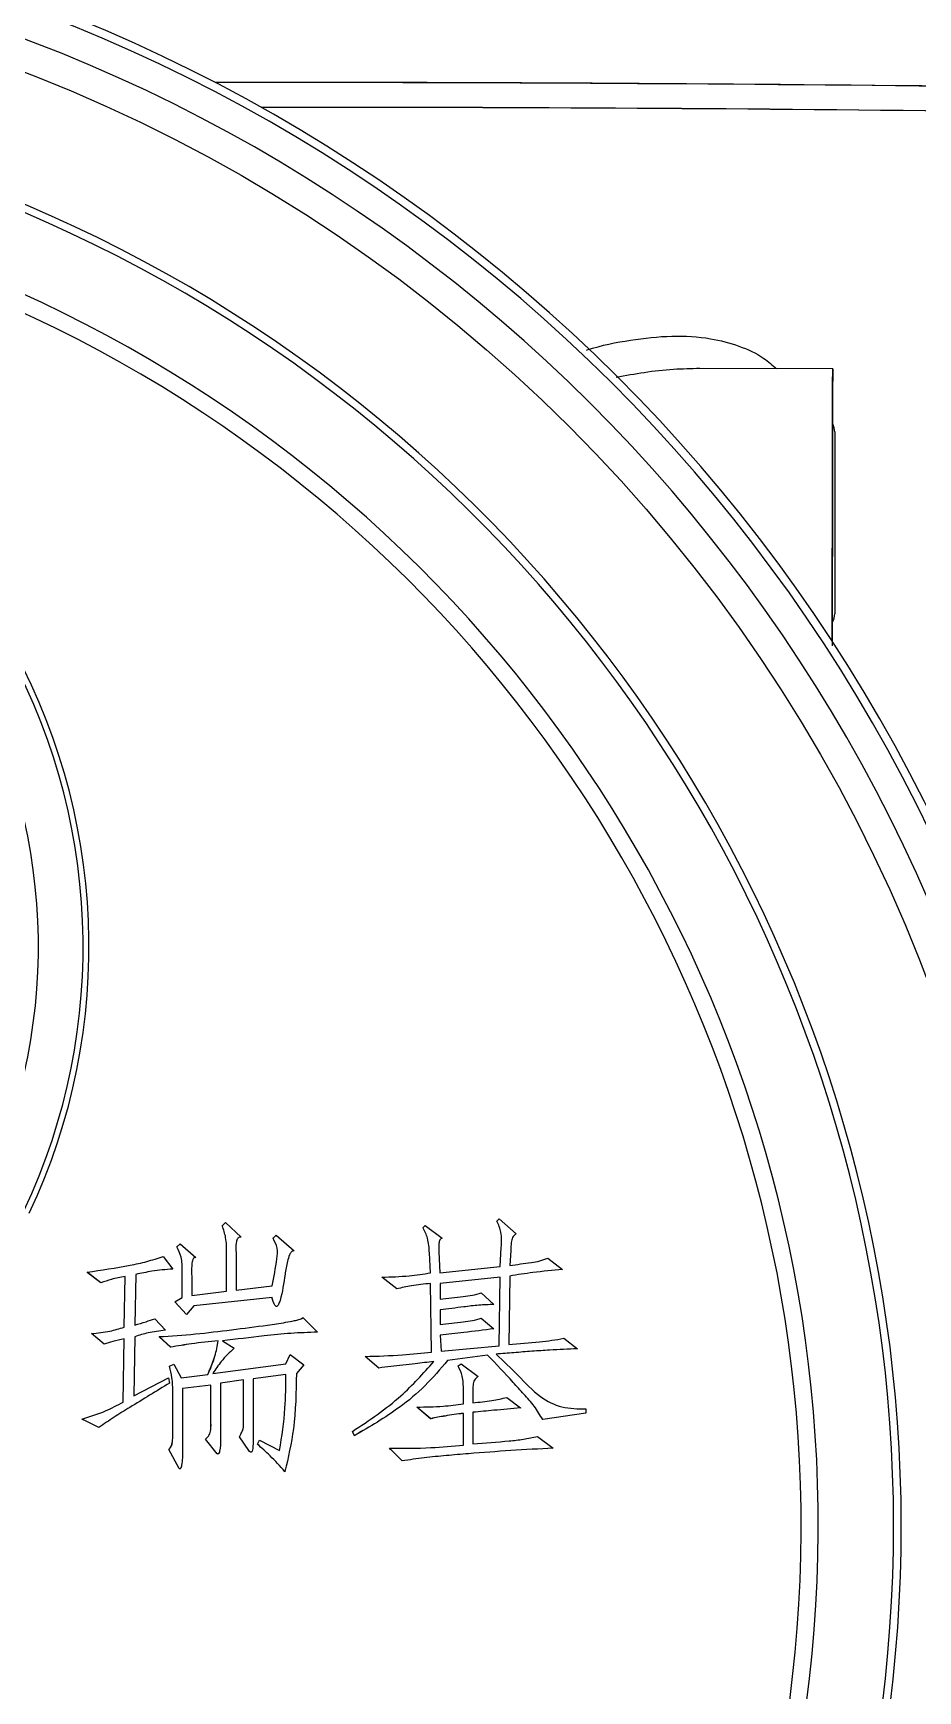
# Model space of a CAD drawing. Header units: millimetres. Extents: x 2451 to 4400, y 944 to 2322.
# Drawn here: x 3064.6 to 3118, y 2026.9 to 2127.1 of the extents above; entities that cross this region are included whole.
import ezdxf

# ---------------------------------------------------------------- set-up
doc = ezdxf.new("R2010")
doc.units = ezdxf.units.MM

msp = doc.modelspace()

# ---------------------------------------------------------------- linework, layer by layer
at = {"color": 7, "linetype": 'Continuous', "lineweight": 25}
for p, q in [((3112.896, 2106.786), (3104.827, 2106.801)), ((3113.02, 2102.982), (3113.02, 2091.982)), ((3076.023, 2054.998), (3076.022, 2054.997)), ((3076.023, 2054.998), (3076.214, 2055.19)), ((3076.214, 2055.19), (3077.172, 2054.298)), ((3088.149, 2054.886), (3088.277, 2055.014)), ((3088.277, 2055.014), (3089.299, 2054.249)), ((3092.617, 2055.275), (3092.616, 2055.273)), ((3092.617, 2055.275), (3092.744, 2055.403)), ((3092.744, 2055.403), (3093.767, 2054.51)), ((3073.28, 2053.718), (3073.471, 2053.91)), ((3073.471, 2053.91), (3074.429, 2053.082)), ((3077.172, 2054.298), (3077.171, 2054.296)), ((3079.087, 2054.236), (3079.086, 2054.235)), ((3079.087, 2054.236), (3079.278, 2054.428)), ((3079.278, 2054.428), (3080.365, 2053.472)), ((3088.149, 2054.886), (3088.149, 2054.885)), ((3089.299, 2054.249), (3089.298, 2054.248)), ((3093.767, 2054.51), (3093.766, 2054.509)), ((3072.451, 2053.143), (3073.026, 2052.378)), ((3073.28, 2053.718), (3073.279, 2053.717)), ((3074.429, 2053.082), (3074.429, 2053.08)), ((3076.28, 2053.339), (3076.279, 2053.338)), ((3076.282, 2051.041), (3076.279, 2053.338)), ((3076.283, 2051.042), (3076.28, 2053.339)), ((3076.855, 2053.276), (3076.857, 2051.106)), ((3080.365, 2053.472), (3080.364, 2053.471)), ((3088.6, 2052.142), (3088.534, 2053.355)), ((3088.534, 2053.355), (3088.534, 2053.353)), ((3088.599, 2052.141), (3088.534, 2053.353)), ((3089.109, 2053.419), (3089.174, 2052.143)), ((3092.811, 2052.531), (3092.873, 2053.678)), ((3092.812, 2052.531), (3092.874, 2053.68)), ((3092.874, 2053.68), (3092.873, 2053.678)), ((3093.449, 2053.489), (3093.386, 2052.595)), ((3095.683, 2053.045), (3096.578, 2052.344)), ((3067.857, 2052.18), (3067.856, 2052.178)), ((3068.686, 2051.541), (3067.856, 2052.178)), ((3068.687, 2051.542), (3067.857, 2052.18)), ((3070.094, 2048.862), (3070.154, 2051.926)), ((3070.095, 2048.864), (3070.155, 2051.927)), ((3070.155, 2051.927), (3070.154, 2051.926)), ((3070.793, 2052.056), (3070.733, 2048.992)), ((3073.026, 2052.378), (3073.025, 2052.376)), ((3073.601, 2052.251), (3073.6, 2052.249)), ((3073.602, 2050.655), (3073.6, 2052.249)), ((3073.603, 2050.655), (3073.601, 2052.251)), ((3074.176, 2051.932), (3074.177, 2050.784)), ((3089.174, 2052.143), (3092.812, 2052.531)), ((3093.387, 2051.957), (3093.328, 2047.808)), ((3096.578, 2052.344), (3096.577, 2052.342)), ((3068.687, 2051.542), (3068.686, 2051.541)), ((3074.177, 2050.784), (3076.283, 2051.042)), ((3076.857, 2051.106), (3079.027, 2051.364)), ((3085.664, 2051.883), (3085.663, 2051.882)), ((3086.558, 2051.181), (3085.663, 2051.882)), ((3086.559, 2051.182), (3085.664, 2051.883)), ((3086.559, 2051.182), (3086.558, 2051.181)), ((3088.601, 2051.504), (3088.6, 2051.502)), ((3088.669, 2047.354), (3088.6, 2051.502)), ((3088.67, 2047.356), (3088.601, 2051.504)), ((3092.813, 2051.892), (3089.175, 2051.505)), ((3092.812, 2051.891), (3089.175, 2051.503)), ((3089.175, 2051.505), (3089.176, 2050.547)), ((3091.665, 2050.934), (3092.432, 2050.232)), ((3092.753, 2047.744), (3092.812, 2051.891)), ((3092.754, 2047.744), (3092.813, 2051.892)), ((3092.813, 2051.892), (3092.812, 2051.891)), ((3073.156, 2050.399), (3073.603, 2050.655)), ((3073.156, 2050.399), (3073.156, 2050.398)), ((3073.859, 2049.634), (3073.156, 2050.399)), ((3073.859, 2049.633), (3073.156, 2050.398)), ((3074.306, 2050.145), (3073.859, 2049.634)), ((3074.305, 2050.144), (3073.859, 2049.633)), ((3079.027, 2050.661), (3074.305, 2050.144)), ((3074.306, 2050.145), (3074.305, 2050.144)), ((3079.028, 2050.662), (3074.306, 2050.145)), ((3079.028, 2050.662), (3079.027, 2050.661)), ((3079.399, 2050.2), (3079.4, 2050.201)), ((3089.177, 2049.909), (3089.178, 2049.016)), ((3092.432, 2050.232), (3092.431, 2050.231)), ((3071.945, 2049.377), (3072.584, 2048.675)), ((3073.859, 2049.634), (3073.859, 2049.633)), ((3080.88, 2049.452), (3081.775, 2048.559)), ((3091.667, 2049.402), (3092.434, 2048.764)), ((3068.117, 2048.478), (3068.116, 2048.477)), ((3068.883, 2047.839), (3068.116, 2048.477)), ((3068.883, 2047.841), (3068.117, 2048.478)), ((3070.036, 2044.33), (3070.095, 2048.16)), ((3070.037, 2044.332), (3070.096, 2048.162)), ((3070.096, 2048.162), (3070.095, 2048.16)), ((3070.734, 2048.29), (3070.674, 2044.716)), ((3072.202, 2048.292), (3072.201, 2048.29)), ((3072.904, 2047.653), (3072.201, 2048.29)), ((3072.905, 2047.655), (3072.202, 2048.292)), ((3072.584, 2048.675), (3072.583, 2048.674)), ((3075.776, 2048.041), (3075.775, 2048.04)), ((3076.032, 2048.041), (3076.734, 2047.596)), ((3081.775, 2048.559), (3081.774, 2048.558)), ((3089.179, 2048.377), (3089.244, 2047.42)), ((3092.434, 2048.764), (3092.433, 2048.763)), ((3096.647, 2048.195), (3097.477, 2047.558)), ((3068.883, 2047.841), (3068.883, 2047.839)), ((3072.905, 2047.655), (3072.904, 2047.653)), ((3076.734, 2047.596), (3076.733, 2047.594)), ((3079.863, 2046.642), (3080.117, 2047.217)), ((3079.863, 2046.642), (3080.117, 2047.215)), ((3080.117, 2047.217), (3080.948, 2046.58)), ((3080.117, 2047.217), (3080.117, 2047.215)), ((3084.649, 2047.095), (3084.648, 2047.094)), ((3084.746, 2047.011), (3084.648, 2047.094)), ((3085.48, 2046.394), (3084.649, 2047.095)), ((3089.244, 2047.42), (3092.754, 2047.744)), ((3092.053, 2047.168), (3089.628, 2046.846)), ((3092.053, 2047.168), (3092.052, 2047.167)), ((3097.477, 2047.558), (3097.476, 2047.557)), ((3072.842, 2046.506), (3072.841, 2046.504)), ((3072.842, 2046.506), (3073.097, 2046.634)), ((3073.097, 2046.634), (3073.545, 2045.804)), ((3073.545, 2045.804), (3075.141, 2045.998)), ((3075.46, 2046.062), (3079.863, 2046.642)), ((3079.864, 2046.004), (3077.885, 2045.746)), ((3079.863, 2046.002), (3077.885, 2045.745)), ((3079.864, 2046.004), (3079.863, 2046.002)), ((3080.947, 2046.578), (3080.501, 2046.067)), ((3080.948, 2046.58), (3080.502, 2046.069)), ((3080.948, 2046.58), (3080.947, 2046.578)), ((3085.48, 2046.394), (3085.479, 2046.393)), ((3089.628, 2046.846), (3089.627, 2046.845)), ((3090.266, 2046.528), (3090.458, 2046.656)), ((3090.266, 2046.528), (3090.266, 2046.526)), ((3090.458, 2046.656), (3091.48, 2045.891)), ((3091.48, 2045.891), (3091.479, 2045.89)), ((3070.674, 2044.716), (3072.779, 2045.803)), ((3072.779, 2045.803), (3072.844, 2045.484)), ((3072.844, 2045.484), (3072.843, 2045.483)), ((3073.036, 2044.91), (3073.035, 2044.909)), ((3073.038, 2042.356), (3073.035, 2044.909)), ((3073.039, 2042.357), (3073.036, 2044.91)), ((3075.333, 2045.36), (3073.61, 2045.166)), ((3075.332, 2045.358), (3073.61, 2045.165)), ((3073.61, 2045.166), (3073.615, 2041.401)), ((3075.333, 2045.36), (3075.332, 2045.358)), ((3075.335, 2043.188), (3075.332, 2045.358)), ((3075.336, 2043.19), (3075.333, 2045.36)), ((3077.311, 2045.682), (3075.907, 2045.488)), ((3077.31, 2045.68), (3075.907, 2045.487)), ((3075.907, 2045.488), (3075.911, 2042.106)), ((3077.311, 2045.682), (3077.31, 2045.68)), ((3077.313, 2043.127), (3077.31, 2045.68)), ((3077.314, 2043.129), (3077.311, 2045.682)), ((3077.885, 2045.746), (3077.89, 2042.108)), ((3090.588, 2044.231), (3090.587, 2045.06)), ((3090.587, 2045.06), (3090.587, 2045.059)), ((3090.588, 2044.229), (3090.587, 2045.059)), ((3088.611, 2043.334), (3087.78, 2044.036)), ((3087.78, 2044.036), (3087.78, 2044.034)), ((3088.61, 2043.333), (3087.78, 2044.034)), ((3091.162, 2044.87), (3091.163, 2044.295)), ((3093.205, 2044.617), (3094.035, 2043.98)), ((3094.035, 2043.98), (3094.034, 2043.978)), ((3097.993, 2043.921), (3097.993, 2043.666)), ((3067.549, 2043.308), (3067.548, 2043.306)), ((3067.657, 2043.252), (3067.548, 2043.306)), ((3068.571, 2042.798), (3067.549, 2043.308)), ((3075.336, 2043.19), (3075.335, 2043.188)), ((3077.314, 2043.129), (3077.313, 2043.127)), ((3088.611, 2043.334), (3088.61, 2043.333)), ((3090.589, 2043.656), (3090.588, 2043.655)), ((3090.591, 2041.74), (3090.588, 2043.655)), ((3090.592, 2041.741), (3090.589, 2043.656)), ((3091.164, 2043.721), (3091.166, 2041.806)), ((3095.377, 2043.279), (3095.376, 2043.278)), ((3097.993, 2043.666), (3095.377, 2043.279)), ((3097.993, 2043.666), (3097.992, 2043.664)), ((3073.039, 2042.357), (3073.038, 2042.356)), ((3075.018, 2042.104), (3075.017, 2042.103)), ((3075.721, 2041.212), (3075.018, 2042.104)), ((3077.06, 2042.235), (3077.059, 2042.233)), ((3077.636, 2041.406), (3077.06, 2042.235)), ((3078.145, 2041.788), (3078.272, 2042.043)), ((3078.146, 2041.789), (3078.273, 2042.045)), ((3078.273, 2042.045), (3078.272, 2042.043)), ((3078.273, 2042.045), (3079.487, 2041.408)), ((3083.889, 2042.563), (3083.888, 2042.561)), ((3084.016, 2042.306), (3083.888, 2042.561)), ((3084.017, 2042.307), (3083.889, 2042.563)), ((3084.437, 2042.572), (3084.016, 2042.306)), ((3084.017, 2042.307), (3084.016, 2042.306)), ((3095.059, 2042.258), (3096.017, 2041.557)), ((3072.785, 2041.463), (3072.784, 2041.462)), ((3073.425, 2040.315), (3072.785, 2041.463)), ((3075.721, 2041.212), (3075.72, 2041.21)), ((3075.821, 2041.243), (3075.822, 2041.245)), ((3077.636, 2041.406), (3077.635, 2041.404)), ((3077.811, 2041.35), (3077.812, 2041.351)), ((3078.146, 2041.789), (3078.145, 2041.788)), ((3086.124, 2041.544), (3086.123, 2041.543)), ((3086.209, 2041.457), (3086.123, 2041.543)), ((3086.891, 2040.779), (3086.124, 2041.544)), ((3096.017, 2041.557), (3096.016, 2041.555)), ((3073.425, 2040.315), (3073.424, 2040.314)), ((3073.517, 2040.35), (3073.518, 2040.352)), ((3079.807, 2040.132), (3079.806, 2040.13)), ((3086.891, 2040.779), (3086.89, 2040.778))]:
    msp.add_line(p, q, dxfattribs=at)
at = {"color": 7, "linetype": 'Continuous', "lineweight": 25, "flags": 128}
for points in [[(3112.865, 2090.334), (3112.865, 2090.521), (3112.868, 2091.785), (3112.87, 2093.31), (3112.874, 2095.032), (3112.877, 2096.873), (3112.881, 2098.755), (3112.884, 2100.594), (3112.887, 2102.31), (3112.89, 2103.829), (3112.893, 2105.084), (3112.894, 2106.019), (3112.895, 2106.595), (3112.896, 2106.786)], [(3079.396, 2050.202), (3079.363, 2050.149), (3079.319, 2050.122), (3079.294, 2050.117), (3079.271, 2050.121), (3079.228, 2050.153), (3079.195, 2050.197), (3079.156, 2050.269), (3079.101, 2050.406), (3079.027, 2050.661), (3079.027, 2050.661)]]:
    msp.add_lwpolyline(points, dxfattribs=at)
at = {"color": 7, "linetype": 'Continuous', "lineweight": 25}
msp.add_circle((3030.04, 2036.361), 94.663, dxfattribs=at)
for centre, radius, start, end in [((3030.037, 2036.355), 98.358, 9.97103, 80.17554), ((3030.019, 2036.322), 98.897, 9.98805, 80.15852), ((3030.04, 2036.36), 96.56, 9.97103, 80.17554), ((3080.415, -1240.457), 3364.551, 89.306666, 90.082028), ((3078.141, -1649.468), 3773.558, 89.350019, 90.038598), ((3030.301, 2036.836), 86.736, 352.83814, 187.30792), ((3030.302, 2036.839), 86.27, 352.83813, 187.30793), ((3081.932, -1097.624), 3220.21, 89.302633, 90.063052), ((3081.312, -1213.659), 3336.244, 89.315529, 90.050211), ((3030.31, 2036.853), 81.714, 352.48125, 187.66482), ((3030.311, 2036.854), 80.681, 352.48124, 187.66483), ((3030.266, 2071.855), 37.354, 334.7242, 85.4225), ((3030.266, 2071.854), 37.707, 334.72419, 85.42251), ((3030.27, 2071.863), 34.646, 335.09221, 85.05449), ((3112.02, 2102.982), 1, 0, 28.17523), ((3112.02, 2091.982), 1, 329.81171, 0)]:
    msp.add_arc(centre, radius, start, end, dxfattribs=at)
for points, knots in [([(3098.015, 2107.916), (3098.029, 2107.921), (3098.932, 2108.213), (3100.675, 2108.55), (3103.181, 2108.829), (3105.377, 2108.699), (3107.221, 2108.211), (3108.567, 2107.609), (3109.258, 2107.011), (3109.51, 2106.792)], [0, 0, 0, 0, 0.0034571, 0.2090522, 0.4122284, 0.6108285, 0.7669901, 0.9148277, 1, 1, 1, 1]), ([(3104.869, 2106.801), (3104.341, 2106.79), (3103.237, 2106.766), (3101.55, 2106.581), (3100.387, 2106.364), (3099.823, 2106.259)], [0, 0, 0, 0, 0.3214702, 0.6713834, 1, 1, 1, 1]), ([(3112.867, 2091.584), (3112.866, 2091.151), (3112.865, 2090.543), (3112.865, 2090.149), (3112.864, 2090.036)], [0, 0, 0, 0, 0.7116064, 1, 1, 1, 1]), ([(3076.28, 2053.339), (3076.281, 2053.658), (3076.283, 2054.226), (3076.102, 2054.763), (3076.023, 2054.998)], [0, 0, 0, 0, 0.5611331, 1, 1, 1, 1]), ([(3092.874, 2053.68), (3092.892, 2053.99), (3092.924, 2054.543), (3092.71, 2055.052), (3092.617, 2055.275)], [0, 0, 0, 0, 0.5617625, 1, 1, 1, 1]), ([(3077.172, 2054.298), (3077.147, 2054.304), (3077.098, 2054.317), (3077.021, 2054.295), (3076.963, 2054.243), (3076.854, 2054.051), (3076.84, 2053.708), (3076.85, 2053.408), (3076.855, 2053.276)], [0, 0, 0, 0, 0.0629976, 0.1252087, 0.1880559, 0.2507172, 0.6694372, 1, 1, 1, 1]), ([(3079.027, 2051.364), (3079.137, 2051.9), (3079.29, 2052.645), (3079.398, 2053.652), (3079.191, 2054.042), (3079.087, 2054.236)], [0, 0, 0, 0, 0.561219, 0.7810756, 1, 1, 1, 1]), ([(3088.534, 2053.355), (3088.516, 2053.656), (3088.482, 2054.191), (3088.251, 2054.674), (3088.149, 2054.886)], [0, 0, 0, 0, 0.5611214, 1, 1, 1, 1]), ([(3089.299, 2054.249), (3089.264, 2054.233), (3089.194, 2054.2), (3089.129, 2054.057), (3089.085, 2053.798), (3089.099, 2053.571), (3089.109, 2053.419)], [0, 0, 0, 0, 0.12381465, 0.24905373, 0.49921463, 1, 1, 1, 1]), ([(3093.767, 2054.51), (3093.689, 2054.44), (3093.531, 2054.298), (3093.463, 2053.917), (3093.454, 2053.651), (3093.449, 2053.489)], [0, 0, 0, 0, 0.2754663, 0.5570589, 1, 1, 1, 1]), ([(3067.857, 2052.18), (3068.724, 2052.313), (3069.933, 2052.498), (3071.47, 2052.814), (3072.124, 2053.033), (3072.451, 2053.143)], [0, 0, 0, 0, 0.5601633, 0.7802465, 1, 1, 1, 1]), ([(3073.601, 2052.251), (3073.601, 2052.54), (3073.602, 2053.055), (3073.378, 2053.516), (3073.28, 2053.718)], [0, 0, 0, 0, 0.5620252, 1, 1, 1, 1]), ([(3074.429, 2053.082), (3074.402, 2053.083), (3074.347, 2053.085), (3074.263, 2053.009), (3074.2, 2052.831), (3074.155, 2052.463), (3074.167, 2052.145), (3074.176, 2051.932)], [0, 0, 0, 0, 0.0623418, 0.1250621, 0.2498205, 0.4997334, 1, 1, 1, 1]), ([(3080.365, 2053.472), (3080.33, 2053.472), (3080.262, 2053.471), (3080.157, 2053.377), (3080.049, 2053.169), (3079.913, 2052.719), (3079.771, 2051.797), (3079.652, 2050.905), (3079.445, 2050.286), (3079.38, 2050.158), (3079.329, 2050.124), (3079.296, 2050.116), (3079.261, 2050.122), (3079.227, 2050.155), (3079.19, 2050.205), (3079.145, 2050.29), (3079.086, 2050.444), (3079.051, 2050.577), (3079.028, 2050.662)], [0, 0, 0, 0, 0.023224, 0.0467952, 0.0935072, 0.1871233, 0.3745427, 0.7493921, 0.811774, 0.8352857, 0.8473822, 0.8533041, 0.8589119, 0.8714728, 0.8843253, 0.9034899, 0.9380934, 1, 1, 1, 1]), ([(3093.386, 2052.595), (3093.821, 2052.654), (3094.427, 2052.735), (3095.206, 2052.846), (3095.525, 2052.979), (3095.683, 2053.045)], [0, 0, 0, 0, 0.5612182, 0.7817784, 1, 1, 1, 1]), ([(3070.154, 2051.926), (3069.873, 2051.877), (3069.373, 2051.789), (3068.896, 2051.617), (3068.686, 2051.541)], [0, 0, 0, 0, 0.56038766, 1, 1, 1, 1]), ([(3070.155, 2051.927), (3069.874, 2051.878), (3069.374, 2051.791), (3068.897, 2051.618), (3068.687, 2051.542)], [0, 0, 0, 0, 0.56038766, 1, 1, 1, 1]), ([(3073.026, 2052.378), (3072.606, 2052.342), (3071.855, 2052.277), (3071.117, 2052.123), (3070.793, 2052.056)], [0, 0, 0, 0, 0.5597665, 1, 1, 1, 1]), ([(3085.664, 2051.883), (3086.215, 2051.903), (3087.198, 2051.937), (3088.171, 2052.08), (3088.6, 2052.142)], [0, 0, 0, 0, 0.559714, 1, 1, 1, 1]), ([(3096.578, 2052.344), (3095.98, 2052.292), (3094.911, 2052.2), (3093.853, 2052.031), (3093.387, 2051.957)], [0, 0, 0, 0, 0.55994484, 1, 1, 1, 1]), ([(3088.6, 2051.502), (3088.215, 2051.465), (3087.528, 2051.397), (3086.854, 2051.247), (3086.558, 2051.181)], [0, 0, 0, 0, 0.5605128, 1, 1, 1, 1]), ([(3088.601, 2051.504), (3088.215, 2051.466), (3087.528, 2051.398), (3086.855, 2051.248), (3086.559, 2051.182)], [0, 0, 0, 0, 0.5605128, 1, 1, 1, 1]), ([(3089.176, 2050.547), (3089.644, 2050.602), (3090.295, 2050.678), (3091.131, 2050.784), (3091.487, 2050.884), (3091.665, 2050.934)], [0, 0, 0, 0, 0.5605179, 0.7807563, 1, 1, 1, 1]), ([(3092.432, 2050.232), (3092.127, 2050.223), (3091.516, 2050.203), (3090.433, 2050.068), (3089.653, 2049.969), (3089.177, 2049.909)], [0, 0, 0, 0, 0.27966566, 0.55979083, 1, 1, 1, 1]), ([(3070.733, 2048.992), (3070.961, 2049.058), (3071.369, 2049.175), (3071.769, 2049.315), (3071.945, 2049.377)], [0, 0, 0, 0, 0.560026, 1, 1, 1, 1]), ([(3072.202, 2048.292), (3072.933, 2048.339), (3074.397, 2048.434), (3076.58, 2048.708), (3078.399, 2048.932), (3079.667, 2049.124), (3080.3, 2049.237), (3080.61, 2049.314), (3080.767, 2049.355), (3080.836, 2049.394), (3080.875, 2049.411), (3080.883, 2049.435), (3080.881, 2049.446), (3080.88, 2049.452)], [0, 0, 0, 0, 0.2499294, 0.4999341, 0.74994, 0.8749399, 0.9374388, 0.9686585, 0.9843163, 0.9920985, 0.9961699, 0.9979662, 1, 1, 1, 1]), ([(3089.178, 2049.016), (3089.646, 2049.07), (3090.297, 2049.146), (3091.133, 2049.252), (3091.489, 2049.352), (3091.667, 2049.402)], [0, 0, 0, 0, 0.5605179, 0.7807563, 1, 1, 1, 1]), ([(3068.117, 2048.478), (3068.493, 2048.513), (3069.166, 2048.575), (3069.811, 2048.776), (3070.095, 2048.864)], [0, 0, 0, 0, 0.5596138, 1, 1, 1, 1]), ([(3070.096, 2048.162), (3069.866, 2048.113), (3069.457, 2048.026), (3069.059, 2047.897), (3068.883, 2047.841)], [0, 0, 0, 0, 0.5601096, 1, 1, 1, 1]), ([(3070.095, 2048.16), (3069.865, 2048.111), (3069.456, 2048.024), (3069.058, 2047.896), (3068.883, 2047.839)], [0, 0, 0, 0, 0.5601096, 1, 1, 1, 1]), ([(3072.584, 2048.675), (3072.232, 2048.635), (3071.603, 2048.564), (3071, 2048.374), (3070.734, 2048.29)], [0, 0, 0, 0, 0.55953417, 1, 1, 1, 1]), ([(3075.775, 2048.04), (3075.237, 2047.986), (3074.275, 2047.889), (3073.323, 2047.725), (3072.904, 2047.653)], [0, 0, 0, 0, 0.5601155, 1, 1, 1, 1]), ([(3075.776, 2048.041), (3075.238, 2047.987), (3074.276, 2047.891), (3073.324, 2047.727), (3072.905, 2047.655)], [0, 0, 0, 0, 0.5601155, 1, 1, 1, 1]), ([(3075.141, 2045.998), (3075.304, 2046.366), (3075.596, 2047.024), (3075.721, 2047.731), (3075.776, 2048.041)], [0, 0, 0, 0, 0.5607786, 1, 1, 1, 1]), ([(3075.211, 2046.179), (3075.347, 2046.488), (3075.61, 2047.085), (3075.721, 2047.729), (3075.775, 2048.04)], [0, 0, 0, 0, 0.51674504, 1, 1, 1, 1]), ([(3081.775, 2048.559), (3081.237, 2048.542), (3080.16, 2048.508), (3078.247, 2048.302), (3076.872, 2048.14), (3076.032, 2048.041)], [0, 0, 0, 0, 0.2798691, 0.5599181, 1, 1, 1, 1]), ([(3092.434, 2048.764), (3091.826, 2048.689), (3090.742, 2048.555), (3089.657, 2048.432), (3089.179, 2048.377)], [0, 0, 0, 0, 0.5599992, 1, 1, 1, 1]), ([(3093.328, 2047.808), (3093.95, 2047.866), (3094.815, 2047.946), (3095.924, 2048.06), (3096.406, 2048.15), (3096.647, 2048.195)], [0, 0, 0, 0, 0.5601054, 0.7801414, 1, 1, 1, 1]), ([(3076.734, 2047.596), (3076.463, 2047.338), (3075.978, 2046.876), (3075.618, 2046.311), (3075.46, 2046.062)], [0, 0, 0, 0, 0.5587221, 1, 1, 1, 1]), ([(3084.649, 2047.095), (3085.401, 2047.117), (3086.745, 2047.157), (3088.081, 2047.295), (3088.67, 2047.356)], [0, 0, 0, 0, 0.5598354, 1, 1, 1, 1]), ([(3095.377, 2043.279), (3095.215, 2043.554), (3094.891, 2044.104), (3094.243, 2044.813), (3093.319, 2045.852), (3092.575, 2046.625), (3092.053, 2047.168)], [0, 0, 0, 0, 0.1857397, 0.3726053, 0.5594855, 1, 1, 1, 1]), ([(3097.477, 2047.558), (3096.92, 2047.536), (3096.001, 2047.5), (3094.724, 2047.404), (3093.643, 2047.324), (3092.923, 2047.263), (3092.563, 2047.233)], [0, 0, 0, 0, 0.3399686, 0.5599789, 0.7799898, 1, 1, 1, 1]), ([(3092.563, 2047.233), (3093.015, 2046.811), (3093.919, 2045.968), (3095.061, 2044.672), (3096.528, 2043.942), (3097.502, 2043.928), (3097.993, 2043.921)], [0, 0, 0, 0, 0.2809181, 0.5618322, 0.7793916, 1, 1, 1, 1]), ([(3073.035, 2044.909), (3073.03, 2045.211), (3073.021, 2045.75), (3072.896, 2046.274), (3072.841, 2046.504)], [0, 0, 0, 0, 0.5600689, 1, 1, 1, 1]), ([(3073.036, 2044.91), (3073.031, 2045.212), (3073.022, 2045.751), (3072.897, 2046.275), (3072.842, 2046.506)], [0, 0, 0, 0, 0.5600689, 1, 1, 1, 1]), ([(3079.487, 2041.408), (3079.618, 2042.261), (3079.853, 2043.785), (3079.86, 2045.326), (3079.864, 2046.004)], [0, 0, 0, 0, 0.5597856, 1, 1, 1, 1]), ([(3080.502, 2046.069), (3080.482, 2044.945), (3080.448, 2042.942), (3080.003, 2040.99), (3079.807, 2040.132)], [0, 0, 0, 0, 0.5605813, 1, 1, 1, 1]), ([(3083.889, 2042.563), (3084.903, 2043.239), (3086.714, 2044.446), (3088.161, 2046.068), (3088.798, 2046.781)], [0, 0, 0, 0, 0.5599814, 1, 1, 1, 1]), ([(3089.628, 2046.846), (3089.189, 2046.328), (3088.312, 2045.291), (3086.443, 2043.73), (3084.937, 2042.847), (3084.017, 2042.307)], [0, 0, 0, 0, 0.27997, 0.5601155, 1, 1, 1, 1]), ([(3088.798, 2046.781), (3088.422, 2046.74), (3087.802, 2046.673), (3086.938, 2046.577), (3086.208, 2046.494), (3085.722, 2046.427), (3085.48, 2046.394)], [0, 0, 0, 0, 0.3400129, 0.5600221, 0.7800284, 1, 1, 1, 1]), ([(3090.587, 2045.06), (3090.585, 2045.348), (3090.58, 2045.862), (3090.362, 2046.325), (3090.266, 2046.528)], [0, 0, 0, 0, 0.5612569, 1, 1, 1, 1]), ([(3091.48, 2045.891), (3091.397, 2045.823), (3091.232, 2045.687), (3091.145, 2045.303), (3091.156, 2045.034), (3091.162, 2044.87)], [0, 0, 0, 0, 0.27727, 0.5579293, 1, 1, 1, 1]), ([(3072.844, 2045.484), (3072.038, 2044.995), (3070.917, 2044.313), (3069.484, 2043.431), (3068.875, 2043.009), (3068.571, 2042.798)], [0, 0, 0, 0, 0.5600747, 0.7801013, 1, 1, 1, 1]), ([(3067.549, 2043.308), (3068.029, 2043.46), (3068.888, 2043.731), (3069.685, 2044.148), (3070.037, 2044.332)], [0, 0, 0, 0, 0.5594679, 1, 1, 1, 1]), ([(3087.78, 2044.036), (3088.307, 2044.042), (3089.247, 2044.054), (3090.178, 2044.177), (3090.588, 2044.231)], [0, 0, 0, 0, 0.5597741, 1, 1, 1, 1]), ([(3091.163, 2044.295), (3091.548, 2044.331), (3092.236, 2044.395), (3092.909, 2044.549), (3093.205, 2044.617)], [0, 0, 0, 0, 0.5607897, 1, 1, 1, 1]), ([(3094.035, 2043.98), (3093.499, 2043.933), (3092.541, 2043.851), (3091.585, 2043.76), (3091.164, 2043.721)], [0, 0, 0, 0, 0.5599974, 1, 1, 1, 1]), ([(3075.018, 2042.104), (3075.098, 2042.182), (3075.258, 2042.338), (3075.353, 2042.735), (3075.342, 2043.017), (3075.336, 2043.19)], [0, 0, 0, 0, 0.2784397, 0.5588023, 1, 1, 1, 1]), ([(3075.213, 2042.332), (3075.219, 2042.339), (3075.298, 2042.428), (3075.341, 2042.74), (3075.337, 2043.018), (3075.335, 2043.188)], [0, 0, 0, 0, 0.0296563, 0.4066838, 1, 1, 1, 1]), ([(3077.06, 2042.235), (3077.15, 2042.39), (3077.311, 2042.668), (3077.313, 2042.987), (3077.314, 2043.129)], [0, 0, 0, 0, 0.5572979, 1, 1, 1, 1]), ([(3077.143, 2042.414), (3077.196, 2042.511), (3077.318, 2042.731), (3077.315, 2042.985), (3077.313, 2043.127)], [0, 0, 0, 0, 0.4388833, 1, 1, 1, 1]), ([(3090.588, 2043.655), (3090.217, 2043.605), (3089.555, 2043.516), (3088.899, 2043.389), (3088.61, 2043.333)], [0, 0, 0, 0, 0.56022, 1, 1, 1, 1]), ([(3090.589, 2043.656), (3090.218, 2043.606), (3089.556, 2043.517), (3088.9, 2043.39), (3088.611, 2043.334)], [0, 0, 0, 0, 0.56022, 1, 1, 1, 1]), ([(3072.785, 2041.463), (3072.843, 2041.532), (3072.961, 2041.669), (3073.026, 2041.989), (3073.034, 2042.218), (3073.039, 2042.357)], [0, 0, 0, 0, 0.278373, 0.5588386, 1, 1, 1, 1]), ([(3072.901, 2041.624), (3072.915, 2041.641), (3072.983, 2041.73), (3073.02, 2041.99), (3073.031, 2042.217), (3073.038, 2042.356)], [0, 0, 0, 0, 0.0870026, 0.4418456, 1, 1, 1, 1]), ([(3075.911, 2042.106), (3075.914, 2041.857), (3075.917, 2041.567), (3075.841, 2041.272), (3075.807, 2041.22), (3075.782, 2041.199), (3075.749, 2041.196), (3075.731, 2041.207), (3075.721, 2041.212)], [0, 0, 0, 0, 0.7490145, 0.8739827, 0.905501, 0.9378604, 0.9674823, 1, 1, 1, 1]), ([(3077.89, 2042.108), (3077.887, 2041.969), (3077.881, 2041.722), (3077.863, 2041.456), (3077.805, 2041.337), (3077.785, 2041.319), (3077.766, 2041.309), (3077.751, 2041.306), (3077.735, 2041.308), (3077.687, 2041.328), (3077.66, 2041.369), (3077.636, 2041.406)], [0, 0, 0, 0, 0.4196075, 0.7488334, 0.7801926, 0.8119363, 0.8280906, 0.8437185, 0.8589301, 0.8745408, 1, 1, 1, 1]), ([(3091.166, 2041.806), (3091.896, 2041.866), (3092.912, 2041.95), (3094.215, 2042.074), (3094.778, 2042.197), (3095.059, 2042.258)], [0, 0, 0, 0, 0.5602107, 0.7802949, 1, 1, 1, 1]), ([(3073.615, 2041.401), (3073.62, 2041.105), (3073.625, 2040.769), (3073.548, 2040.426), (3073.523, 2040.356), (3073.501, 2040.323), (3073.478, 2040.305), (3073.453, 2040.301), (3073.436, 2040.309), (3073.425, 2040.315)], [0, 0, 0, 0, 0.7488716, 0.8537444, 0.8945017, 0.9377606, 0.9533379, 0.9676806, 1, 1, 1, 1]), ([(3079.806, 2040.13), (3079.513, 2040.457), (3078.99, 2041.04), (3078.403, 2041.559), (3078.145, 2041.788)], [0, 0, 0, 0, 0.5599205, 1, 1, 1, 1]), ([(3079.807, 2040.132), (3079.514, 2040.459), (3078.991, 2041.042), (3078.404, 2041.561), (3078.146, 2041.789)], [0, 0, 0, 0, 0.5599205, 1, 1, 1, 1]), ([(3086.124, 2041.544), (3086.96, 2041.541), (3088.452, 2041.536), (3089.938, 2041.679), (3090.592, 2041.741)], [0, 0, 0, 0, 0.559723, 1, 1, 1, 1]), ([(3096.017, 2041.557), (3094.309, 2041.458), (3092.154, 2041.332), (3089.558, 2041.099), (3088.219, 2040.984), (3087.334, 2040.847), (3086.891, 2040.779)], [0, 0, 0, 0, 0.5600481, 0.7067506, 0.8534517, 1, 1, 1, 1])]:
    msp.add_open_spline(points, degree=3, knots=knots, dxfattribs=at)
for points in [[(3112.896, 2106.786), (3112.896, 2106.743), (3112.896, 2106.657), (3112.894, 2105.989), (3112.892, 2104.984), (3112.891, 2104.033), (3112.89, 2103.557)], [(3112.893, 2105.395), (3112.893, 2105.284), (3112.893, 2105.062), (3112.889, 2103.31), (3112.885, 2100.8), (3112.879, 2097.81), (3112.873, 2094.817), (3112.869, 2092.297), (3112.865, 2090.529), (3112.865, 2090.294), (3112.865, 2090.176)]]:
    msp.add_open_spline(points, degree=3, dxfattribs=at)

doc.saveas('drawing.dxf')
